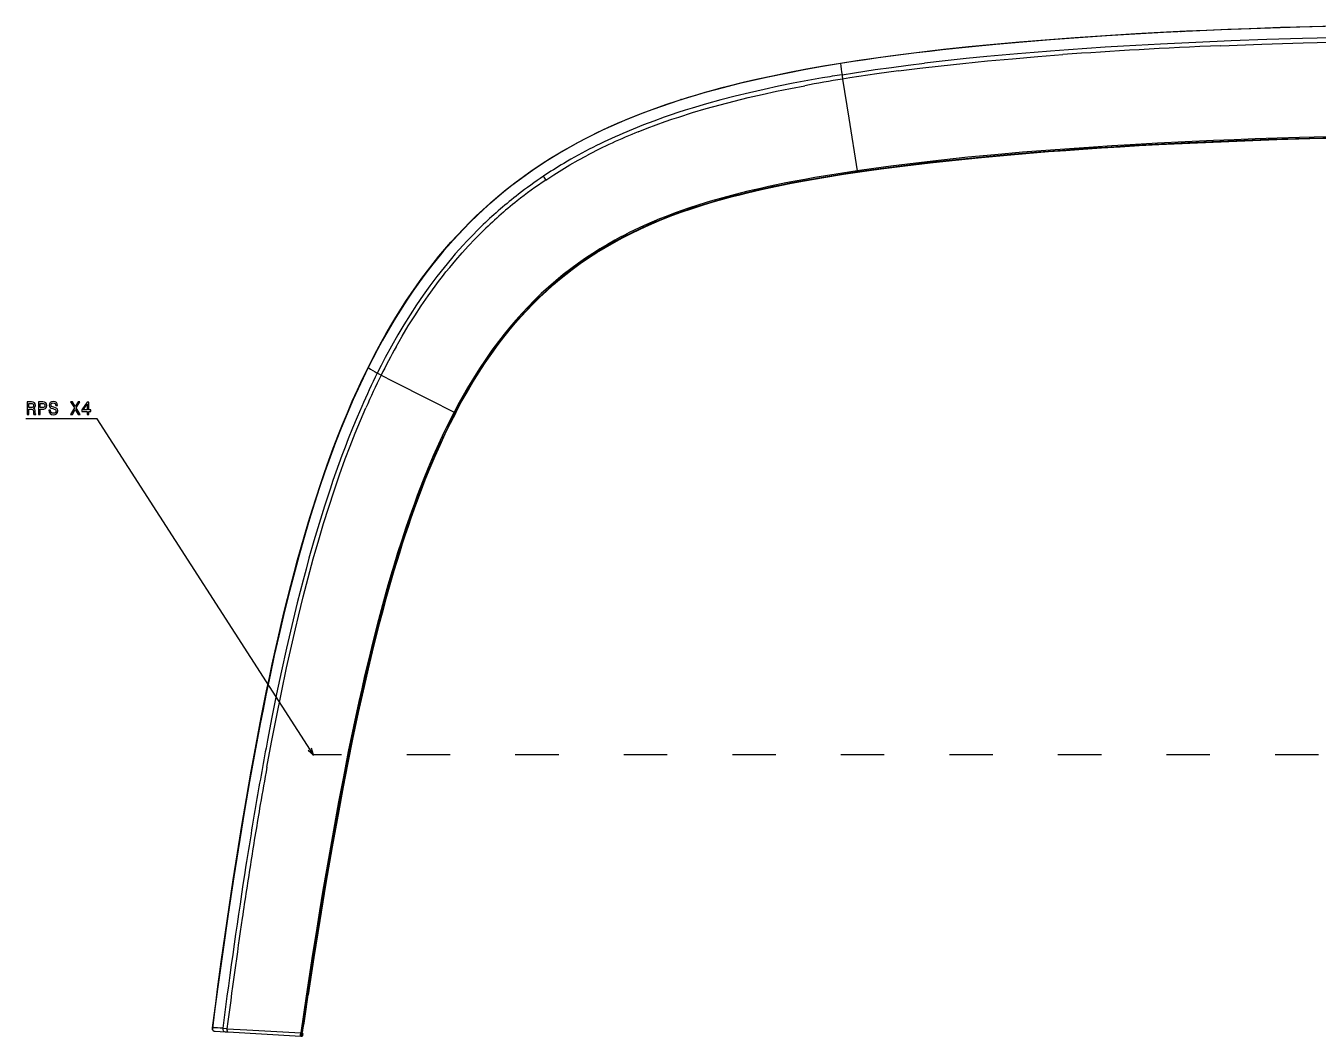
# Model space of a CAD drawing. Extents: x 170 to 1081, y 264 to 588.
# Drawn here: x 170.3 to 527.5, y 264 to 543.3 of the extents above; entities that cross this region are included whole.
import ezdxf

# ---------------------------------------------------------------- set-up
doc = ezdxf.new("R2010")
doc.units = 0
doc.linetypes.add('DASHSPACE', pattern=[30, 12, -18])
doc.layers.get('0').update_dxf_attribs({"linetype": 'CONTINUOUS'})

msp = doc.modelspace()

# ---------------------------------------------------------------- linework, layer by layer
at = {"color": 7, "ltscale": 0.000102}
for p, q in [((400.113037, 503.228516), (400.109009, 503.227905)), ((400.167786, 502.911987), (400.163757, 502.911377))]:
    msp.add_line(p, q, dxfattribs=at)
at = {"color": 7, "ltscale": 0.002055}
msp.add_line((400.167786, 502.911987), (400.208496, 502.840576), dxfattribs=at)
at = {"color": 7, "ltscale": 0.030108}
msp.add_line((268.535004, 446.722656), (267.476593, 447.297241), dxfattribs=at)
at = {"color": 7, "ltscale": 0.000155}
for p, q in [((288.698242, 436.485229), (288.695404, 436.479736)), ((289.000946, 436.34375), (288.998108, 436.338257))]:
    msp.add_line(p, q, dxfattribs=at)
at = {"color": 7, "ltscale": 0.003467}
msp.add_line((289.000946, 436.34375), (289.139496, 436.338013), dxfattribs=at)
at = {"color": 7, "linetype": 'DASHSPACE'}
msp.add_line((917.613525, 341.758179), (249.473969, 341.758179), dxfattribs=at)
at = {"color": 7, "ltscale": 0.002364}
msp.add_line((248.282013, 275.427002), (248.375641, 275.440308), dxfattribs=at)
at = {"color": 7, "ltscale": 4.7e-05}
msp.add_line((222.102722, 265.589478), (222.101715, 265.587891), dxfattribs=at)
at = {"color": 7, "ltscale": 0.067223}
msp.add_line((222.694092, 265.377319), (225.378662, 265.224365), dxfattribs=at)
at = {"color": 7, "ltscale": 0.020383}
msp.add_line((225.378693, 265.224365), (226.192688, 265.177979), dxfattribs=at)
at = {"color": 7}
msp.add_line((226.192688, 265.177979), (246.348602, 264.029419), dxfattribs=at)
at = {"color": 7, "ltscale": 0.003184}
msp.add_line((246.744507, 264.758057), (246.871674, 264.750854), dxfattribs=at)
at = {"color": 7, "ltscale": 0.01199}
msp.add_line((246.871674, 264.750854), (246.802734, 264.276245), dxfattribs=at)
at = {"color": 7, "ltscale": 0.013797}
msp.add_line((246.804047, 264.203979), (246.883362, 264.750122), dxfattribs=at)
at = {"color": 7, "ltscale": 0.000293}
msp.add_line((246.871674, 264.750854), (246.883362, 264.750122), dxfattribs=at)
at = {"color": 7, "ltscale": 0.005989}
msp.add_line((246.348602, 264.029419), (246.587769, 264.015747), dxfattribs=at)
at = {"color": 7, "ltscale": 0.000225}
msp.add_line((246.587769, 264.015747), (246.596771, 264.015381), dxfattribs=at)
at = {"color": 7, "ltscale": 0.000114}
msp.add_line((246.596771, 264.015381), (246.601318, 264.015381), dxfattribs=at)
at = {"color": 7, "ltscale": 0.000131}
msp.add_line((246.596771, 264.015381), (246.60202, 264.015381), dxfattribs=at)
at = {"color": 7, "ltscale": 0.003604}
msp.add_line((246.658813, 264.284424), (246.802734, 264.276245), dxfattribs=at)
at = {"color": 7}
for points in [[(395.537201, 532.962769), (398.965271, 533.504028), (402.397034, 534.021362), (405.886841, 534.523682), (409.379822, 535.003784), (412.928131, 535.469604), (416.479126, 535.914673), (420.083252, 536.346191), (423.689636, 536.758545), (431.007141, 537.539307), (438.426666, 538.260986), (445.942444, 538.926758), (453.54834, 539.540039), (461.238861, 540.10376), (469.009186, 540.620361), (476.854797, 541.092529), (484.771271, 541.522217), (492.754211, 541.911499), (500.799286, 542.261841), (508.902283, 542.574951), (517.05896, 542.852051), (525.264832, 543.094116), (533.514771, 543.302368)], [(534.662415, 543.283203), (525.891174, 543.065918), (517.161804, 542.810059), (508.459473, 542.513672), (502.572235, 542.288574), (496.705536, 542.043579), (491.151245, 541.791626), (485.617828, 541.52063), (477.142914, 541.064087), (468.722656, 540.557373), (460.360687, 539.997192), (452.06189, 539.380005), (444.956055, 538.798218), (437.908997, 538.168091), (430.922485, 537.486084), (423.99826, 536.748413), (420.235901, 536.319458), (416.49707, 535.872437), (412.851501, 535.415283), (409.225769, 534.938599), (404.624573, 534.300171), (400.060913, 533.627319), (395.539734, 532.918823)], [(571.988892, 540.618774), (559.713745, 540.521484), (547.468933, 540.356445), (535.332275, 540.123657), (523.236877, 539.819336), (513.348999, 539.513794), (503.493042, 539.155029), (493.679199, 538.740112), (483.917938, 538.265991), (473.728729, 537.699463), (468.646423, 537.387329), (463.581116, 537.05542), (458.555969, 536.704224), (453.5495, 536.331543)], [(500.653168, 537.79541), (511.964111, 538.220947), (523.377197, 538.577271), (534.880493, 538.86731), (546.462524, 539.093384), (558.112854, 539.257324), (567.991394, 539.348022), (577.906555, 539.395142), (583.732971, 539.402344)], [(453.5495, 536.331543), (448.998108, 535.971802), (444.464966, 535.592407), (440.21814, 535.217041), (435.988525, 534.822632), (430.2005, 534.247803), (424.44812, 533.633301), (418.733032, 532.976318)], [(264.925079, 448.841797), (266.126801, 451.220093), (267.361023, 453.581665), (268.620239, 455.910278), (269.9133, 458.220215), (271.231476, 460.494263), (272.584656, 462.747681), (273.963409, 464.963257), (275.378113, 467.156006), (276.819214, 469.309814), (278.296967, 471.438721), (279.802094, 473.527832), (281.34433, 475.5896), (282.914795, 477.611206), (284.522552, 479.603271), (286.1586, 481.553711), (287.831757, 483.47229), (289.533081, 485.348267), (291.270996, 487.19043), (293.037109, 488.989502), (294.838898, 490.752808), (296.668915, 492.4729), (298.533356, 494.15564), (300.425964, 495.795288), (302.35144, 497.396362), (304.304596, 498.954712), (306.288727, 500.473389), (308.300079, 501.950073), (310.340332, 503.386597), (312.407501, 504.782104), (314.501373, 506.137207), (316.621613, 507.452637), (318.766235, 508.727783), (320.936035, 509.964233), (323.127899, 511.161133), (325.342926, 512.320068), (327.577728, 513.440552), (329.834808, 514.52478), (332.109406, 515.571777), (334.405457, 516.584473), (336.71698, 517.561279), (339.048828, 518.505737), (341.394165, 519.416016), (343.758301, 520.295532), (346.134186, 521.142822), (348.527008, 521.96106), (350.929993, 522.748901), (353.347778, 523.509277), (355.774323, 524.241455), (358.213501, 524.947754), (360.660095, 525.627808), (363.117065, 526.283691), (365.580353, 526.915405), (368.051758, 527.524536), (370.528503, 528.111572), (373.011871, 528.677612), (375.499756, 529.223511), (380.490173, 530.258423), (385.495789, 531.222778), (390.512726, 532.122437), (395.537201, 532.962769)], [(395.539734, 532.918823), (390.817566, 532.130737), (386.10199, 531.290405), (381.396362, 530.393799), (376.704041, 529.435913), (372.653503, 528.552734), (368.616577, 527.615845), (364.595093, 526.621094), (362.36264, 526.040405), (360.136353, 525.439819), (358.033936, 524.851929), (355.93808, 524.244995), (353.077179, 523.380859), (350.230927, 522.478149), (347.400757, 521.535156), (344.123169, 520.38269), (340.871521, 519.171021), (337.648193, 517.897583), (334.455414, 516.560059), (331.295532, 515.156006), (328.170868, 513.683472), (326.622437, 512.920654), (325.083618, 512.140015), (322.649963, 510.857178), (320.24292, 509.527344), (317.863892, 508.149902), (315.309692, 506.596802), (312.791962, 504.986206), (310.312225, 503.317505), (307.872009, 501.590698), (305.472687, 499.805542), (303.115631, 497.962158), (300.802032, 496.060791), (298.84552, 494.377441), (296.922668, 492.651978), (295.034027, 490.884644), (293.180023, 489.076172), (291.361053, 487.227295), (289.872253, 485.656006), (288.408142, 484.057739), (286.968842, 482.432861), (285.905701, 481.197021), (284.856598, 479.946777), (282.800476, 477.404297), (280.928345, 474.977295), (279.105164, 472.504761), (277.330292, 469.987915), (275.602875, 467.428345), (273.841339, 464.699463), (272.130249, 461.927124), (270.468811, 459.113403), (268.856262, 456.260864), (267.522095, 453.805054), (266.221527, 451.323364), (264.95459, 448.818237)], [(395.919037, 529.805176), (399.338318, 530.343994), (405.040161, 531.188965), (409.599182, 531.820068), (414.16275, 532.415039), (418.733032, 532.976318)], [(411.57608, 530.831421), (417.432098, 531.570313), (423.332672, 532.260254), (429.275818, 532.904175)], [(429.275818, 532.904175), (436.137054, 533.589722), (443.045288, 534.222412), (449.99762, 534.806152), (456.991394, 535.344116)], [(390.517883, 528.900391), (386.472412, 528.176392), (382.434814, 527.410522), (378.406525, 526.599731), (374.390442, 525.740723), (370.386139, 524.829224)], [(411.57608, 530.831421), (405.567657, 530.011963), (398.067017, 528.892212), (396.095581, 528.578735)], [(373.868225, 524.357788), (377.776276, 525.204102), (381.695251, 526.003662), (385.623352, 526.759521)], [(396.095703, 528.578735), (397.798035, 517.741943), (400.109009, 503.227905)], [(358.471375, 521.741333), (354.542023, 520.5802), (352.558044, 519.963257), (350.58075, 519.326782), (348.668884, 518.689819), (346.762634, 518.032715)], [(350.791748, 518.097534), (354.584595, 519.302246), (358.398987, 520.435913), (362.236877, 521.504272)], [(370.386139, 524.829224), (366.39679, 523.861694), (362.425781, 522.834229), (358.471375, 521.741333)], [(362.236877, 521.504272), (366.098785, 522.512207), (369.975708, 523.461914), (373.868225, 524.357788)], [(346.762634, 518.032715), (343.877625, 516.994385), (341.015015, 515.908813), (338.173187, 514.772949), (335.350708, 513.583618)], [(339.612152, 514.028564), (342.072144, 514.996948), (344.545441, 515.927002), (347.032776, 516.820801), (348.907898, 517.468506), (350.791748, 518.097534)], [(534.444763, 512.747803), (522.331909, 512.43335), (516.212158, 512.245239), (510.133484, 512.037964), (504.33075, 511.820557), (498.570587, 511.584961), (490.80835, 511.235229), (483.134644, 510.851074), (475.554993, 510.431519), (470.470032, 510.126587), (465.432617, 509.80481), (458.793304, 509.348999), (452.246216, 508.862183), (445.796021, 508.343506), (438.190094, 507.677979), (430.738342, 506.964111), (423.448792, 506.200439), (416.329224, 505.385376), (409.387268, 504.51709), (404.705017, 503.88623), (400.113037, 503.228516)], [(583.732971, 512.980835), (571.505859, 512.947754), (559.749878, 512.852661), (548.077515, 512.695313), (536.503296, 512.47522), (525.042419, 512.19165), (513.710388, 511.843506), (502.52298, 511.429565), (491.496124, 510.948242), (486.047882, 510.681885), (480.645691, 510.397949), (475.453278, 510.105713), (470.30777, 509.796387), (463.523285, 509.357056), (456.830078, 508.886475), (450.232849, 508.383667), (442.449768, 507.736938), (434.820465, 507.041504), (427.353394, 506.295898), (420.056824, 505.498413), (412.93866, 504.647583), (406.46936, 503.804565), (400.167786, 502.911987)], [(400.208496, 502.840576), (403.436157, 503.307373), (406.709351, 503.76062), (413.388794, 504.62793), (420.240112, 505.444336), (427.256256, 506.211426), (434.429901, 506.93042), (440.522888, 507.494141), (446.71582, 508.026367), (453.004364, 508.52771), (457.781006, 508.883911), (462.607391, 509.223633), (467.667816, 509.558838), (472.777954, 509.876709), (478.096313, 510.186646), (483.463379, 510.47876), (494.171265, 511.00293), (505.045837, 511.460693), (516.072021, 511.853882), (525.19458, 512.128418), (534.394409, 512.361084)], [(314.024597, 500.670898), (316.220886, 502.106812), (318.44693, 503.496582), (320.700165, 504.839966), (322.980164, 506.137939), (325.286255, 507.391479)], [(400.109009, 503.227905), (394.322693, 502.338745), (391.340393, 501.85144), (388.374817, 501.345337), (385.646423, 500.859009), (382.933899, 500.35437), (380.38327, 499.859009), (377.848602, 499.345093), (375.60611, 498.871094), (373.377625, 498.380615), (369.859589, 497.563599), (366.381104, 496.699219), (362.944702, 495.784058), (359.552979, 494.814331), (356.349548, 493.831421), (353.192505, 492.79248), (350.084076, 491.694824), (347.026123, 490.535278), (345.516663, 489.931641), (344.020447, 489.311523), (341.223694, 488.091187), (338.476929, 486.809204), (337.115967, 486.141235), (335.767975, 485.457031), (334.445984, 484.763428), (333.13681, 484.053345), (331.058716, 482.876953), (329.013855, 481.657104), (327.002289, 480.392822), (325.023865, 479.083374), (323.078491, 477.728027), (320.94278, 476.157959), (318.847717, 474.528564), (316.792755, 472.838989), (314.777496, 471.088135), (312.801483, 469.275269), (310.864288, 467.399414), (309.135834, 465.638306), (307.439026, 463.824463), (305.773651, 461.95752), (304.139618, 460.037476), (302.536743, 458.064209), (300.964966, 456.038208), (299.175598, 453.615356), (297.428253, 451.122314), (295.72287, 448.560669), (294.059509, 445.931885), (292.438171, 443.238159), (290.858765, 440.481689), (289.768158, 438.498047), (288.698242, 436.485229)], [(400.163757, 502.911377), (395.707458, 502.23291), (391.286011, 501.516602), (386.408966, 500.670288), (381.580994, 499.766479), (379.084412, 499.27002), (376.603912, 498.755127), (374.343506, 498.265747), (372.098083, 497.759033), (369.932678, 497.249634), (367.782471, 496.722168), (365.72583, 496.196289), (363.684448, 495.6521), (360.595001, 494.783447), (357.544647, 493.86792), (354.535522, 492.902832), (351.56958, 491.885864), (348.478455, 490.749756), (346.934204, 490.150879), (345.403687, 489.5354), (343.923218, 488.918335), (342.456238, 488.28479), (340.109375, 487.223389), (337.798889, 486.117065), (335.525208, 484.964722), (333.288757, 483.765381), (331.089752, 482.518066), (328.775635, 481.127319), (326.504639, 479.679443), (324.276581, 478.172974), (322.091125, 476.607056), (319.947876, 474.980347), (317.846313, 473.291992), (315.88385, 471.626221), (313.958191, 469.90271), (312.06897, 468.120483), (310.21582, 466.279175), (308.398529, 464.378052), (306.616791, 462.416992), (304.870483, 460.395752), (303.066742, 458.198486), (301.302063, 455.93457), (299.576447, 453.604492), (297.889832, 451.208984), (296.242157, 448.749146), (294.633392, 446.226563), (293.063538, 443.6427), (291.67749, 441.255493), (290.323792, 438.822632), (289.000946, 436.34375)], [(289.139496, 436.338013), (290.689026, 439.231567), (292.281616, 442.063232), (293.917419, 444.829834), (295.596619, 447.529175), (297.319336, 450.158936), (299.085602, 452.717651), (300.895477, 455.203491), (301.816772, 456.418823), (302.748962, 457.615601), (304.214508, 459.432617), (305.705811, 461.204224), (307.223236, 462.930542), (308.767242, 464.612183), (310.54834, 466.463013), (312.363953, 468.25708), (314.214203, 469.994507), (316.099182, 471.675903), (317.826172, 473.14209), (319.58197, 474.563965), (321.367096, 475.942261), (323.587067, 477.567383), (325.85144, 479.129517), (328.160583, 480.629883), (330.514771, 482.069824), (332.914368, 483.450684), (335.262939, 484.723022), (337.652924, 485.943115), (340.084045, 487.111938), (342.555969, 488.231079), (344.011108, 488.859253), (345.479553, 489.471191), (348.455383, 490.647827), (351.48175, 491.763306), (354.556793, 492.820313), (357.678528, 493.821289), (360.314087, 494.614746), (362.97934, 495.372925), (365.672943, 496.097656), (367.710938, 496.620117), (369.763489, 497.125488), (373.638794, 498.026611), (377.55896, 498.874756), (381.520447, 499.674194), (385.520081, 500.429443), (388.20636, 500.910278), (390.907593, 501.374268), (396.352356, 502.255737), (400.208496, 502.840576)], [(400.109009, 503.227905), (400.149414, 502.975952), (400.162292, 502.915283), (400.163757, 502.911377)], [(400.113037, 503.228516), (400.153442, 502.976563), (400.16626, 502.915894), (400.167786, 502.911987)], [(287.48703, 476.528198), (289.174988, 478.544678), (290.901337, 480.523438), (292.666992, 482.464233), (294.4729, 484.367065), (296.320038, 486.231934)], [(296.77597, 488.375732), (295.24527, 486.881104), (293.74173, 485.360962), (292.264832, 483.815186), (291.177673, 482.642822), (290.104919, 481.456177), (289.039856, 480.247681), (287.988953, 479.02478)], [(287.988953, 479.02478), (285.93454, 476.542603), (283.941437, 474.012573), (282.007172, 471.434814), (280.129181, 468.809204)], [(279.622894, 465.930176), (281.498077, 468.652588), (283.432037, 471.326538), (284.432526, 472.659302), (285.449036, 473.979614), (286.459991, 475.259888), (287.48703, 476.528198)], [(280.129181, 468.809204), (278.304443, 466.134644), (276.537476, 463.421631), (274.825836, 460.670776), (273.167114, 457.882813)], [(272.685303, 454.601929), (274.335327, 457.490601), (276.039825, 460.342041), (277.801453, 463.155518), (279.622894, 465.930176)], [(273.167114, 457.882813), (271.38913, 454.752319), (269.674042, 451.584351), (268.562103, 449.448242), (267.476532, 447.297119)], [(223.314301, 276.97876), (224.348785, 284.546265), (225.415863, 292.107666), (226.517273, 299.661377), (227.655029, 307.2052), (228.831604, 314.736816), (230.049774, 322.253906), (231.312836, 329.753296), (232.624451, 337.231567), (233.988708, 344.684692), (235.410126, 352.108154), (236.893829, 359.496948), (237.660004, 363.173096), (238.445313, 366.845337), (239.247314, 370.497925), (240.070313, 374.145874), (240.911133, 377.770996), (241.774963, 381.390503), (242.657959, 384.984131), (243.566101, 388.571411), (244.494843, 392.129639), (245.45108, 395.680542), (246.429413, 399.199463), (247.437775, 402.709961), (248.469879, 406.185425), (249.534668, 409.651001), (250.625, 413.078857), (251.750824, 416.495361), (252.90387, 419.870483), (254.095245, 423.2323), (255.315002, 426.547974), (256.57608, 429.848145), (257.866791, 433.0979), (259.201843, 436.329712), (260.568115, 439.507568), (261.98172, 442.664795), (263.428284, 445.765137), (264.925079, 448.841797)], [(264.95459, 448.818237), (263.534241, 445.901855), (262.154144, 442.953247), (260.813019, 439.973511), (259.133148, 436.072632), (257.513977, 432.124756), (255.953094, 428.13269), (254.448212, 424.099854), (252.997009, 420.029297), (251.522125, 415.698364), (250.101654, 411.331421), (248.732941, 406.931396), (247.413361, 402.50061), (245.853394, 397.010132), (244.3591, 391.479492), (242.926178, 385.912354), (241.550629, 380.312256), (240.228729, 374.682617), (239.003326, 369.237427), (237.821289, 363.77002), (236.679932, 358.283203), (235.881927, 354.322266), (235.102692, 350.353027), (233.597076, 342.392334), (232.156616, 334.405884), (230.775604, 326.398193), (229.448914, 318.372803), (228.623718, 313.212402), (227.817963, 308.046509), (226.26123, 297.700684), (224.772217, 287.339966), (223.345856, 276.968018)], [(264.95459, 448.818237), (264.931213, 448.834229), (264.926147, 448.838989), (264.925079, 448.840698), (264.925079, 448.841797)], [(268.535004, 446.722656), (271.722565, 445.080444), (281.767303, 439.981567), (288.695404, 436.479736)], [(288.695404, 436.479736), (287.427124, 434.00415), (285.896759, 430.881104), (284.407196, 427.69104), (282.957855, 424.436401), (281.547974, 421.119629), (280.176819, 417.743652), (279.348724, 415.629639), (278.534851, 413.494751), (277.716431, 411.288818), (276.912384, 409.062256), (275.364014, 404.602051), (274.214325, 401.137085), (273.094635, 397.631226), (272.003906, 394.086792), (271.204285, 391.404175), (270.419952, 388.702026), (268.895508, 383.242065), (267.427155, 377.713623), (266.243988, 373.059204), (265.095612, 368.365601), (263.980164, 363.636353), (263.164093, 360.067871), (262.364777, 356.482544), (260.886963, 349.614868), (259.462555, 342.698364), (258.087341, 335.741089), (256.757507, 328.75061), (255.894409, 324.075684), (255.048981, 319.391357), (253.407837, 310.001953), (252.450226, 304.343872), (251.513916, 298.683838), (250.542145, 292.676025), (249.592316, 286.671387), (247.807465, 275.027588), (246.313263, 264.903809)], [(288.998108, 436.338257), (287.730011, 433.862793), (286.203125, 430.746704), (284.716858, 427.563477), (283.270599, 424.315552), (281.863678, 421.005737), (280.495239, 417.636353), (279.669678, 415.528809), (278.858215, 413.400391), (278.040314, 411.196045), (277.236786, 408.970947), (275.690948, 404.518311), (274.543518, 401.060303), (273.425934, 397.561523), (272.337219, 394.024048), (271.539001, 391.346558), (270.756012, 388.649414), (269.234039, 383.199463), (267.767975, 377.680908), (266.586548, 373.034546), (265.439819, 368.348999), (264.325958, 363.627808), (263.511017, 360.06543), (262.712769, 356.486084), (261.237518, 349.632813), (259.815552, 342.730591), (258.442596, 335.787476), (257.114838, 328.811035), (256.253082, 324.145264), (255.408936, 319.470093), (253.770203, 310.098877), (252.813019, 304.445679), (251.877075, 298.790405), (250.90564, 292.786987), (249.956116, 286.786743), (248.171844, 275.151489), (246.653656, 264.866089)], [(289.139496, 436.338013), (287.64093, 433.401733), (286.180206, 430.401611), (284.756897, 427.339844), (283.370422, 424.218506), (282.020233, 421.040039), (280.651367, 417.67041), (279.320129, 414.243896), (278.025543, 410.762817), (276.766602, 407.230103), (275.967163, 404.908081), (275.182007, 402.565918), (274.371277, 400.081665), (273.575684, 397.576782), (272.065979, 392.634766), (270.94046, 388.783203), (269.845337, 384.892944), (268.779388, 380.966675), (267.998322, 377.999878), (267.232513, 375.015381), (266.057343, 370.286377), (264.916504, 365.518921), (263.808105, 360.716187), (262.997009, 357.093018), (262.202423, 353.453369), (260.660034, 346.130005), (259.334473, 339.560547), (258.051544, 332.958008), (256.808044, 326.328613), (255.899536, 321.342285), (255.010498, 316.346313), (253.286896, 306.33374), (251.58493, 296.026001), (249.94931, 285.724609), (248.375641, 275.440308)], [(263.160614, 438.051758), (261.88559, 435.089478), (260.647552, 432.102905), (259.444946, 429.093018), (258.570038, 426.832764), (257.71347, 424.560303), (256.865692, 422.250977), (256.035522, 419.929565)], [(258.62146, 423.562622), (259.97522, 427.148438), (261.375122, 430.702515), (262.823364, 434.223511), (264.322266, 437.709839)], [(288.695404, 436.479736), (288.928009, 436.364502), (288.992157, 436.339355), (288.998108, 436.338257)], [(288.698242, 436.485229), (288.930847, 436.369873), (288.994995, 436.344849), (289.000946, 436.34375)], [(249.852417, 341.758179), (190.047791, 434.681122), (170.33165, 434.681122)], [(251.278992, 401.194702), (252.63559, 405.736084), (254.044708, 410.245361), (255.509705, 414.720825), (257.034027, 419.160645), (258.62146, 423.562622)], [(256.035522, 419.929565), (255.220276, 417.59021), (254.422241, 415.241089), (252.875549, 410.514282), (251.391327, 405.751465), (249.965637, 400.954712), (248.594788, 396.125854)], [(242.39801, 365.830933), (243.191162, 369.433228), (244.003845, 373.026611), (244.828674, 376.574951), (245.6745, 380.113403), (246.991547, 385.427246), (248.362091, 390.714111), (249.789917, 395.970947), (251.278992, 401.194702)], [(248.594788, 396.125854), (247.767517, 393.104248), (246.959656, 390.072388), (246.145782, 386.934326), (245.351013, 383.786743), (243.838898, 377.562012), (242.392639, 371.306641)], [(242.392639, 371.306641), (240.995697, 364.971069), (239.654999, 358.6073), (238.366882, 352.221802), (237.12796, 345.820679)], [(236.959167, 338.416138), (238.236572, 345.299072), (239.566437, 352.168213), (240.952301, 359.015137), (242.39801, 365.830933)], [(248.371643, 343.102509), (249.852417, 341.758179), (249.242188, 343.662781)], [(223.314331, 276.979004), (222.504242, 270.836182), (221.887512, 266.150024)], [(221.947998, 266.359741), (222.922333, 273.786865), (223.345856, 276.968018)], [(221.887512, 266.150024), (221.890503, 265.934937), (221.9552, 265.752808), (222.080872, 265.604248), (222.101715, 265.587891)], [(222.102722, 265.589478), (222.019196, 265.66748), (221.95813, 265.755371), (221.906158, 265.888672), (221.888092, 266.019653), (221.894287, 266.146606), (221.947998, 266.359741)], [(224.746979, 266.184326), (225.65683, 266.098755), (225.921478, 266.079468)], [(225.921478, 266.079468), (231.450043, 265.75354), (246.313263, 264.903809)], [(246.348602, 264.029419), (246.342896, 264.030518), (246.332184, 264.037354), (246.322388, 264.050171), (246.305969, 264.092041), (246.289978, 264.181763), (246.280701, 264.424927), (246.313263, 264.903809)], [(246.658813, 264.284424), (246.653534, 264.285767), (246.644073, 264.294556), (246.636108, 264.311401), (246.625031, 264.366211), (246.620605, 264.504028), (246.653656, 264.866089)], [(246.744507, 264.758057), (246.74231, 264.758545), (246.738373, 264.762329), (246.735046, 264.769409), (246.730469, 264.791992), (246.734467, 264.936768), (246.742401, 265.000488)], [(246.601318, 264.015381), (246.6633, 264.025757), (246.714081, 264.051758), (246.781189, 264.134155), (246.8013, 264.202271), (246.802734, 264.276245)], [(246.804047, 264.203979), (246.758698, 264.093506), (246.657928, 264.023804), (246.60202, 264.015381)]]:
    msp.add_lwpolyline(points, dxfattribs=at)
for points in [[(170.725021, 435.871338), (171.194046, 435.871338), (171.194046, 437.348999), (171.673141, 437.348999), (172.026169, 437.333862), (172.248077, 437.263275), (172.36911, 437.096832), (172.41954, 436.799286), (172.444763, 436.345398), (172.475021, 436.047852), (172.535538, 435.871338), (173.065079, 435.871338), (173.065079, 435.967163), (172.949081, 436.108368), (172.908737, 436.370605), (172.873444, 436.935455), (172.787704, 437.354034), (172.671707, 437.485168), (172.490158, 437.580994), (172.691879, 437.707062), (172.833084, 437.883575), (172.923874, 438.105499), (172.954132, 438.372772), (172.88353, 438.796417), (172.681793, 439.114136), (172.348938, 439.305786), (171.89505, 439.371338), (170.725021, 439.371338)], [(173.821564, 435.871338), (174.285538, 435.871338), (174.285538, 437.348999), (174.799957, 437.348999), (175.319397, 437.374207), (175.732941, 437.55072), (176.000244, 437.893677), (176.091019, 438.362701), (176.020416, 438.796417), (175.81868, 439.114136), (175.485825, 439.305786), (175.031937, 439.371338), (173.821564, 439.371338)], [(177.124878, 437.026245), (176.665939, 437.026245), (176.766815, 436.491669), (177.018967, 436.098297), (177.407303, 435.861237), (177.931793, 435.775513), (178.451248, 435.856201), (178.839569, 436.078125), (179.0867, 436.426086), (179.177475, 436.88504), (179.101822, 437.298584), (178.890015, 437.565857), (178.547073, 437.742371), (178.088135, 437.873505), (177.694763, 437.96933), (177.437561, 438.080261), (177.291306, 438.241669), (177.245911, 438.493805), (177.291306, 438.720764), (177.422424, 438.892242), (177.624161, 439.00824), (177.901535, 439.048584), (178.18396, 438.998138), (178.405853, 438.861969), (178.552109, 438.63504), (178.622711, 438.327393), (179.08165, 438.327393), (179.08165, 438.337463), (179.000961, 438.811554), (178.763931, 439.164551), (178.390732, 439.386475), (177.886398, 439.462128), (177.43251, 439.386475), (177.079483, 439.174652), (176.852539, 438.846832), (176.771851, 438.423218), (176.837418, 438.044983), (177.029053, 437.78775), (177.33165, 437.616302), (177.745193, 437.485168), (178.153702, 437.369171), (178.461334, 437.25824), (178.647934, 437.096832), (178.713501, 436.834595), (178.652969, 436.567291), (178.496643, 436.36557), (178.259598, 436.239502), (177.951965, 436.199158), (177.609024, 436.254608), (177.346786, 436.416016), (177.180359, 436.678253)], [(182.657303, 435.871338), (183.186844, 435.871338), (183.988708, 437.288483), (184.80571, 435.871338), (185.340302, 435.871338), (184.245911, 437.671783), (185.284821, 439.376373), (184.775452, 439.376373), (184.003845, 438.080261), (183.24736, 439.376373), (182.717819, 439.376373), (183.751678, 437.666718)], [(171.763931, 438.942657), (172.071564, 438.912415), (172.288422, 438.816589), (172.424591, 438.640076), (172.469971, 438.362701), (172.41954, 438.07019), (172.283386, 437.893677), (172.051392, 437.802887), (171.733673, 437.777679), (171.194046, 437.777679), (171.194046, 438.942657)], [(174.905853, 438.942657), (175.20845, 438.912415), (175.430359, 438.816589), (175.561478, 438.640076), (175.606873, 438.362701), (175.556427, 438.07019), (175.420273, 437.893677), (175.188278, 437.802887), (174.87056, 437.777679), (174.285538, 437.777679), (174.285538, 438.942657)], [(187.307159, 435.871338), (187.761047, 435.871338), (187.761047, 436.73877), (188.26033, 436.73877), (188.26033, 437.142242), (187.761047, 437.142242), (187.761047, 439.295685), (187.302109, 439.295685), (185.768967, 437.182587), (185.768967, 436.73877), (187.307159, 436.73877)], [(186.192596, 437.142242), (187.307159, 438.710663), (187.307159, 437.142242)]]:
    msp.add_lwpolyline(points, close=True, dxfattribs=at)
for centre, radius, start, end in [((395.719299, 532.953857), 0.182595, 177.176842, 191.048086), ((554.950623, 550.739014), 160.403598, 186.37849, 187.498887), ((467.602478, 85.322205), 450.226235, 99.161424, 99.858356), ((446.782227, 536.515259), 51.303995, 187.515266, 188.899171), ((464.165283, 105.545105), 428.474786, 99.141022, 100.562378), ((392.280212, 381.121826), 142.941532, 114.786657, 117.948747), ((394.637787, 376.318848), 149.520772, 113.36037, 116.873279), ((398.343506, 367.982056), 157.413204, 111.907097, 114.785195), ((388.418152, 388.612549), 135.742525, 116.877118, 120.740983), ((384.148743, 395.863892), 127.327495, 120.757649, 123.768943), ((381.49054, 399.747803), 121.396291, 123.762317, 128.388965), ((381.689178, 399.528931), 122.91336, 123.765514, 127.737228), ((338.618591, 516.809692), 29.415986, 210.886711, 213.273303), ((380.381409, 401.264648), 120.740234, 127.750547, 133.823582), ((380.463104, 401.113281), 119.687913, 128.409373, 134.669774), ((434.313721, 364.447266), 185.072153, 150.847692, 153.604985), ((458.135742, 352.683594), 212.84464, 153.607362, 156.354218), ((457.566711, 352.894409), 211.037691, 153.601966, 156.303224), ((302.45224, 508.110596), 70.15405, 237.689931, 240.095428), ((1229.68457, 157.911011), 1010.187842, 169.279709, 170.272682), ((1279.827637, 148.92041), 1059.944936, 169.70135, 170.272231), ((1464.261841, 117.596558), 1248.204683, 170.268051, 171.075065), ((1457.132813, 118.652466), 1239.815407, 170.27805, 171.012405), ((1682.503662, 82.936523), 1467.999008, 171.009673, 171.631247), ((223.352356, 277.044312), 0.076196, 239.886014, 265.141486), ((2248.520508, -25.255005), 2022.711938, 171.451135, 171.749683), ((222.651398, 266.04248), 0.771523, 155.722835, 171.984122), ((197.05249, -152.633972), 419.73276, 86.216809, 86.599634), ((222.74884, 266.474365), 1.098009, 233.871623, 267.143305), ((222.748566, 266.463379), 1.087038, 233.533406, 267.127985), ((246.363739, 264.32666), 0.297844, 267.08085, 351.847577), ((246.573547, 264.235718), 0.232699, 352.162207, 10.016714)]:
    msp.add_arc(centre, radius, start, end, dxfattribs=at)
for centre, major_axis, ratio, start_param, end_param in [((837.906616, 473.580566), (491.752991, -33.811951), 0.114952, 2.3343987771, 2.4647549223), ((235.577484, 195.918335), (20.315125, 207.689514), 0.089446, 0.9908742324, 1.2344251751), ((234.964508, 209.369629), (19.273987, 186.185547), 0.08298, 1.091833647, 1.2698925887), ((225.429901, 266.122925), (0.051208, 0.89856), 0.76167, 1.5458301096, 3.1415926536), ((226.243896, 266.076538), (0.051208, 0.89856), 0.357879, 1.5879412194, 3.1415926539), ((246.360535, 264.910767), (0.296875, -0.04303), 0.046272, 4.5592240953, 6.1302764538)]:
    msp.add_ellipse(centre, major_axis=major_axis, ratio=ratio, start_param=start_param, end_param=end_param, dxfattribs=at)
for p in [(489.543945, 541.759644), (351.493408, 522.928223), (276.034149, 468.143677), (254.032501, 423.052612), (233.424805, 341.629883), (249.852417, 341.758179), (224.56366, 286.068726)]:
    msp.add_point(p, dxfattribs=at)

doc.saveas('drawing.dxf')
